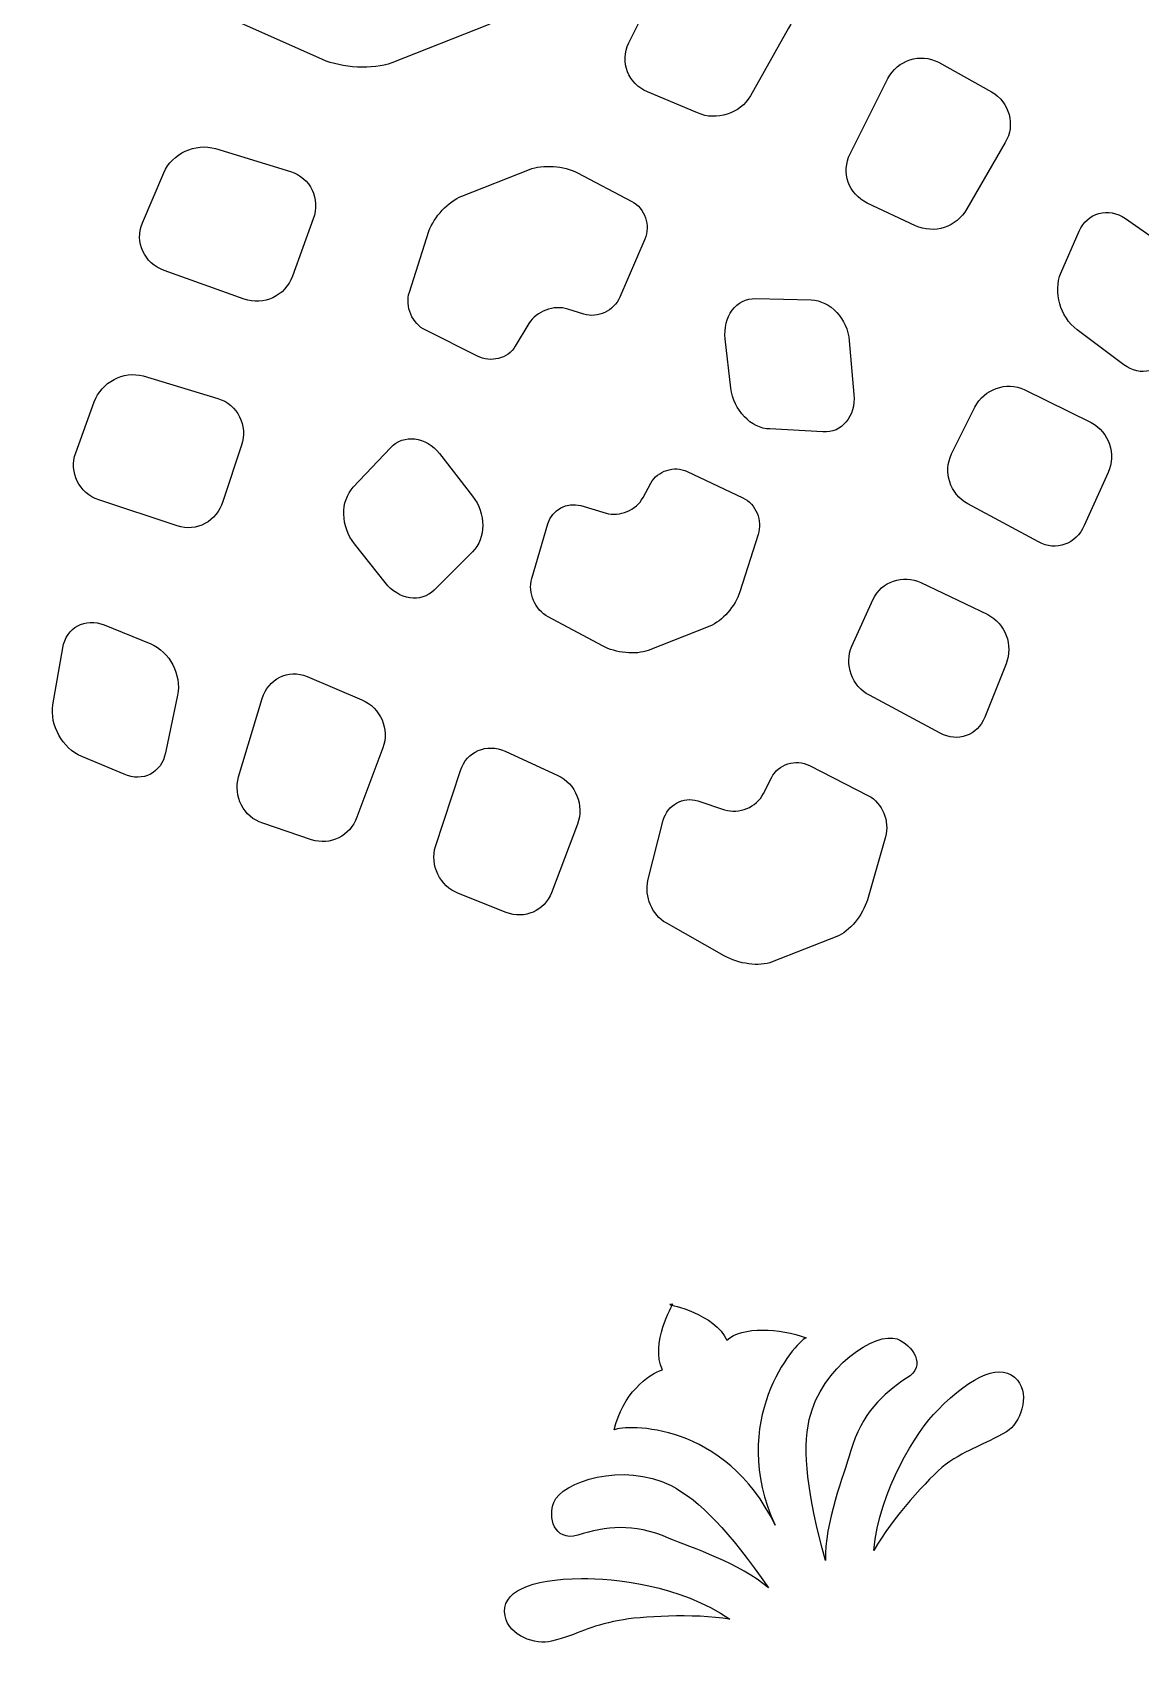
# Model space of a CAD drawing. Header units: centimetres. Extents: x -10.7 to 10.7, y -10.7 to 10.7.
# Drawn here: x -4.042 to -2.366, y 5.944 to 8.401 of the extents above; entities that cross this region are included whole.
import ezdxf

# ---------------------------------------------------------------- set-up
doc = ezdxf.new("R2010")
doc.units = ezdxf.units.CM
doc.header["$MEASUREMENT"] = 0
doc.layers.add('Camada 1', color=7, linetype='Continuous')

msp = doc.modelspace()

# ---------------------------------------------------------------- linework, layer by layer
at = {"layer": 'Camada 1'}
for points, knots in [([(-10.74208, 0), (-10.74208, 5.9327), (-5.9327, 10.74208), (0, 10.74208), (0, 10.74208), (5.9327, 10.74208), (10.74208, 5.9327), (10.74208, 0), (10.74208, 0), (10.74208, -5.9327), (5.9327, -10.74208), (0, -10.74208), (0, -10.74208), (-5.9327, -10.74208), (-10.74208, -5.9327), (-10.74208, 0)], [0, 0, 0, 0, 0.2, 0.2, 0.2, 0.2, 0.4, 0.4, 0.4, 0.4, 0.6, 0.6, 0.6, 0.6, 1, 1, 1, 1]), ([(-3.39109, 8.74048), (-3.42123, 8.75265), (-3.46012, 8.73979), (-3.47705, 8.71241), (-3.47705, 8.71241), (-3.47705, 8.71241), (-3.4966, 8.68066), (-3.4966, 8.68066), (-3.4966, 8.68066), (-3.51359, 8.65317), (-3.55285, 8.63703), (-3.58439, 8.64446), (-3.58439, 8.64446), (-3.58439, 8.64446), (-3.64257, 8.65801), (-3.64257, 8.65801), (-3.64257, 8.65801), (-3.67411, 8.66521), (-3.70991, 8.647), (-3.72057, 8.61509), (-3.72057, 8.61509), (-3.72057, 8.61509), (-3.76182, 8.49484), (-3.76182, 8.49484), (-3.76182, 8.49484), (-3.77235, 8.46359), (-3.75645, 8.42772), (-3.72679, 8.41483), (-3.72679, 8.41483), (-3.72679, 8.41483), (-3.60328, 8.35974), (-3.60328, 8.35974), (-3.60328, 8.35974), (-3.57449, 8.34723), (-3.52682, 8.34347), (-3.49866, 8.35495), (-3.49866, 8.35495), (-3.49866, 8.35495), (-3.35303, 8.41231), (-3.35303, 8.41231), (-3.35303, 8.41231), (-3.32477, 8.42345), (-3.29247, 8.45732), (-3.28083, 8.48782), (-3.28083, 8.48782), (-3.28083, 8.48782), (-3.23278, 8.61175), (-3.23278, 8.61175), (-3.23278, 8.61175), (-3.22087, 8.6422), (-3.23492, 8.67718), (-3.26464, 8.6893), (-3.26464, 8.6893), (-3.26464, 8.6893), (-3.39109, 8.74048), (-3.39109, 8.74048)], [0, 0, 0, 0, 0.0666667, 0.0666667, 0.0666667, 0.0666667, 0.1333333, 0.1333333, 0.1333333, 0.1333333, 0.2, 0.2, 0.2, 0.2, 0.2666667, 0.2666667, 0.2666667, 0.2666667, 0.3333333, 0.3333333, 0.3333333, 0.3333333, 0.4, 0.4, 0.4, 0.4, 0.4666667, 0.4666667, 0.4666667, 0.4666667, 0.5333333, 0.5333333, 0.5333333, 0.5333333, 0.6, 0.6, 0.6, 0.6, 0.6666667, 0.6666667, 0.6666667, 0.6666667, 0.7333333, 0.7333333, 0.7333333, 0.7333333, 0.8, 0.8, 0.8, 0.8, 0.8666667, 0.8666667, 0.8666667, 0.8666667, 1, 1, 1, 1]), ([(-3.0044, 8.52477), (-3.03319, 8.53911), (-3.06891, 8.52768), (-3.08327, 8.4995), (-3.08327, 8.4995), (-3.08327, 8.4995), (-3.14026, 8.38475), (-3.14026, 8.38475), (-3.14026, 8.38475), (-3.15381, 8.35565), (-3.14092, 8.32257), (-3.112, 8.31098), (-3.112, 8.31098), (-3.112, 8.31098), (-3.03638, 8.27902), (-3.03638, 8.27902), (-3.03638, 8.27902), (-3.0073, 8.26624), (-2.97153, 8.27786), (-2.95621, 8.30495), (-2.95621, 8.30495), (-2.95621, 8.30495), (-2.89835, 8.40711), (-2.89835, 8.40711), (-2.89835, 8.40711), (-2.88271, 8.43436), (-2.89279, 8.46865), (-2.92124, 8.48299), (-2.92124, 8.48299), (-2.92124, 8.48299), (-3.0044, 8.52477), (-3.0044, 8.52477)], [0, 0, 0, 0, 0.1111111, 0.1111111, 0.1111111, 0.1111111, 0.2222222, 0.2222222, 0.2222222, 0.2222222, 0.3333333, 0.3333333, 0.3333333, 0.3333333, 0.4444444, 0.4444444, 0.4444444, 0.4444444, 0.5555556, 0.5555556, 0.5555556, 0.5555556, 0.6666667, 0.6666667, 0.6666667, 0.6666667, 0.7777778, 0.7777778, 0.7777778, 0.7777778, 1, 1, 1, 1]), ([(-2.67163, 8.35554), (-2.69912, 8.37022), (-2.73375, 8.35911), (-2.74812, 8.33093), (-2.74812, 8.33093), (-2.74812, 8.33093), (-2.80535, 8.21734), (-2.80535, 8.21734), (-2.80535, 8.21734), (-2.81924, 8.18932), (-2.80736, 8.1558), (-2.77934, 8.14281), (-2.77934, 8.14281), (-2.77934, 8.14281), (-2.7065, 8.10847), (-2.7065, 8.10847), (-2.7065, 8.10847), (-2.67872, 8.09527), (-2.64401, 8.10662), (-2.62877, 8.13384), (-2.62877, 8.13384), (-2.62877, 8.13384), (-2.57075, 8.23449), (-2.57075, 8.23449), (-2.57075, 8.23449), (-2.5549, 8.26058), (-2.56406, 8.29511), (-2.59165, 8.31101), (-2.59165, 8.31101), (-2.59165, 8.31101), (-2.67163, 8.35554), (-2.67163, 8.35554)], [0, 0, 0, 0, 0.1111111, 0.1111111, 0.1111111, 0.1111111, 0.2222222, 0.2222222, 0.2222222, 0.2222222, 0.3333333, 0.3333333, 0.3333333, 0.3333333, 0.4444444, 0.4444444, 0.4444444, 0.4444444, 0.5555556, 0.5555556, 0.5555556, 0.5555556, 0.6666667, 0.6666667, 0.6666667, 0.6666667, 0.7777778, 0.7777778, 0.7777778, 0.7777778, 1, 1, 1, 1]), ([(-3.61741, 8.11892), (-3.60648, 8.14892), (-3.6217, 8.1812), (-3.65175, 8.19052), (-3.65175, 8.19052), (-3.65175, 8.19052), (-3.76526, 8.22507), (-3.76526, 8.22507), (-3.76526, 8.22507), (-3.79563, 8.23415), (-3.83101, 8.21771), (-3.84352, 8.18858), (-3.84352, 8.18858), (-3.84352, 8.18858), (-3.87591, 8.11283), (-3.87591, 8.11283), (-3.87591, 8.11283), (-3.88808, 8.08378), (-3.87316, 8.05163), (-3.843, 8.041), (-3.843, 8.041), (-3.843, 8.041), (-3.72209, 7.99763), (-3.72209, 7.99763), (-3.72209, 7.99763), (-3.69235, 7.98691), (-3.65967, 8.00229), (-3.64896, 8.03216), (-3.64896, 8.03216), (-3.64896, 8.03216), (-3.61741, 8.11892), (-3.61741, 8.11892)], [0, 0, 0, 0, 0.1111111, 0.1111111, 0.1111111, 0.1111111, 0.2222222, 0.2222222, 0.2222222, 0.2222222, 0.3333333, 0.3333333, 0.3333333, 0.3333333, 0.4444444, 0.4444444, 0.4444444, 0.4444444, 0.5555556, 0.5555556, 0.5555556, 0.5555556, 0.6666667, 0.6666667, 0.6666667, 0.6666667, 0.7777778, 0.7777778, 0.7777778, 0.7777778, 1, 1, 1, 1]), ([(-3.11594, 8.08818), (-3.10676, 8.10884), (-3.11562, 8.13472), (-3.13568, 8.14525), (-3.13568, 8.14525), (-3.13568, 8.14525), (-3.21773, 8.18864), (-3.21773, 8.18864), (-3.21773, 8.18864), (-3.23773, 8.19922), (-3.27065, 8.20134), (-3.29049, 8.19348), (-3.29049, 8.19348), (-3.29049, 8.19348), (-3.39278, 8.15324), (-3.39278, 8.15324), (-3.39278, 8.15324), (-3.41278, 8.14543), (-3.43503, 8.12154), (-3.44239, 8.10016), (-3.44239, 8.10016), (-3.44239, 8.10016), (-3.47205, 8.00816), (-3.47205, 8.00816), (-3.47205, 8.00816), (-3.47901, 7.98623), (-3.46766, 7.96014), (-3.44736, 7.95043), (-3.44736, 7.95043), (-3.44736, 7.95043), (-3.3692, 7.91151), (-3.3692, 7.91151), (-3.3692, 7.91151), (-3.34872, 7.9009), (-3.32311, 7.90749), (-3.31186, 7.92617), (-3.31186, 7.92617), (-3.31186, 7.92617), (-3.2912, 7.96054), (-3.2912, 7.96054), (-3.2912, 7.96054), (-3.28006, 7.97927), (-3.25339, 7.98919), (-3.23228, 7.9825), (-3.23228, 7.9825), (-3.23228, 7.9825), (-3.20802, 7.97483), (-3.20802, 7.97483), (-3.20802, 7.97483), (-3.18712, 7.96829), (-3.16278, 7.97959), (-3.15383, 8.00023), (-3.15383, 8.00023), (-3.15383, 8.00023), (-3.11594, 8.08818), (-3.11594, 8.08818)], [0, 0, 0, 0, 0.0666667, 0.0666667, 0.0666667, 0.0666667, 0.1333333, 0.1333333, 0.1333333, 0.1333333, 0.2, 0.2, 0.2, 0.2, 0.2666667, 0.2666667, 0.2666667, 0.2666667, 0.3333333, 0.3333333, 0.3333333, 0.3333333, 0.4, 0.4, 0.4, 0.4, 0.4666667, 0.4666667, 0.4666667, 0.4666667, 0.5333333, 0.5333333, 0.5333333, 0.5333333, 0.6, 0.6, 0.6, 0.6, 0.6666667, 0.6666667, 0.6666667, 0.6666667, 0.7333333, 0.7333333, 0.7333333, 0.7333333, 0.8, 0.8, 0.8, 0.8, 0.8666667, 0.8666667, 0.8666667, 0.8666667, 1, 1, 1, 1]), ([(-2.38884, 8.1194), (-2.41466, 8.13718), (-2.44649, 8.1285), (-2.45898, 8.10001), (-2.45898, 8.10001), (-2.45898, 8.10001), (-2.48644, 8.03696), (-2.48644, 8.03696), (-2.48644, 8.03696), (-2.49856, 8.00849), (-2.4875, 7.9701), (-2.46202, 7.95121), (-2.46202, 7.95121), (-2.46202, 7.95121), (-2.39124, 7.89843), (-2.39124, 7.89843), (-2.39124, 7.89843), (-2.36616, 7.87962), (-2.33562, 7.88708), (-2.32316, 7.91518), (-2.32316, 7.91518), (-2.32316, 7.91518), (-2.29228, 7.98408), (-2.29228, 7.98408), (-2.29228, 7.98408), (-2.27966, 8.01226), (-2.28971, 8.05007), (-2.31527, 8.06806), (-2.31527, 8.06806), (-2.31527, 8.06806), (-2.38884, 8.1194), (-2.38884, 8.1194)], [0, 0, 0, 0, 0.1111111, 0.1111111, 0.1111111, 0.1111111, 0.2222222, 0.2222222, 0.2222222, 0.2222222, 0.3333333, 0.3333333, 0.3333333, 0.3333333, 0.4444444, 0.4444444, 0.4444444, 0.4444444, 0.5555556, 0.5555556, 0.5555556, 0.5555556, 0.6666667, 0.6666667, 0.6666667, 0.6666667, 0.7777778, 0.7777778, 0.7777778, 0.7777778, 1, 1, 1, 1]), ([(-2.9482, 7.99822), (-2.9777, 7.99954), (-2.99789, 7.97041), (-2.99426, 7.93737), (-2.99426, 7.93737), (-2.99426, 7.93737), (-2.98563, 7.86297), (-2.98563, 7.86297), (-2.98563, 7.86297), (-2.98177, 7.82963), (-2.95507, 7.80177), (-2.92668, 7.80124), (-2.92668, 7.80124), (-2.92668, 7.80124), (-2.84646, 7.79682), (-2.84646, 7.79682), (-2.84646, 7.79682), (-2.81781, 7.79481), (-2.79685, 7.82018), (-2.79966, 7.85357), (-2.79966, 7.85357), (-2.79966, 7.85357), (-2.80654, 7.93448), (-2.80654, 7.93448), (-2.80654, 7.93448), (-2.80929, 7.96769), (-2.83512, 7.99552), (-2.8644, 7.99629), (-2.8644, 7.99629), (-2.8644, 7.99629), (-2.9482, 7.99822), (-2.9482, 7.99822)], [0, 0, 0, 0, 0.1111111, 0.1111111, 0.1111111, 0.1111111, 0.2222222, 0.2222222, 0.2222222, 0.2222222, 0.3333333, 0.3333333, 0.3333333, 0.3333333, 0.4444444, 0.4444444, 0.4444444, 0.4444444, 0.5555556, 0.5555556, 0.5555556, 0.5555556, 0.6666667, 0.6666667, 0.6666667, 0.6666667, 0.7777778, 0.7777778, 0.7777778, 0.7777778, 1, 1, 1, 1]), ([(-3.72578, 7.77685), (-3.71599, 7.80625), (-3.732, 7.83815), (-3.76192, 7.84752), (-3.76192, 7.84752), (-3.76192, 7.84752), (-3.87463, 7.88141), (-3.87463, 7.88141), (-3.87463, 7.88141), (-3.90437, 7.88953), (-3.93797, 7.87186), (-3.94877, 7.84225), (-3.94877, 7.84225), (-3.94877, 7.84225), (-3.97671, 7.76515), (-3.97671, 7.76515), (-3.97671, 7.76515), (-3.98735, 7.73565), (-3.97144, 7.70387), (-3.94194, 7.69414), (-3.94194, 7.69414), (-3.94194, 7.69414), (-3.82327, 7.65485), (-3.82327, 7.65485), (-3.82327, 7.65485), (-3.79409, 7.64488), (-3.76329, 7.66173), (-3.75405, 7.69163), (-3.75405, 7.69163), (-3.75405, 7.69163), (-3.72578, 7.77685), (-3.72578, 7.77685)], [0, 0, 0, 0, 0.1111111, 0.1111111, 0.1111111, 0.1111111, 0.2222222, 0.2222222, 0.2222222, 0.2222222, 0.3333333, 0.3333333, 0.3333333, 0.3333333, 0.4444444, 0.4444444, 0.4444444, 0.4444444, 0.5555556, 0.5555556, 0.5555556, 0.5555556, 0.6666667, 0.6666667, 0.6666667, 0.6666667, 0.7777778, 0.7777778, 0.7777778, 0.7777778, 1, 1, 1, 1]), ([(-2.41512, 7.7356), (-2.40234, 7.7628), (-2.41361, 7.79664), (-2.44068, 7.81077), (-2.44068, 7.81077), (-2.44068, 7.81077), (-2.54202, 7.86078), (-2.54202, 7.86078), (-2.54202, 7.86078), (-2.56903, 7.87359), (-2.60269, 7.8616), (-2.61647, 7.83443), (-2.61647, 7.83443), (-2.61647, 7.83443), (-2.65179, 7.76347), (-2.65179, 7.76347), (-2.65179, 7.76347), (-2.66531, 7.73632), (-2.65407, 7.70259), (-2.62747, 7.68825), (-2.62747, 7.68825), (-2.62747, 7.68825), (-2.52042, 7.63036), (-2.52042, 7.63036), (-2.52042, 7.63036), (-2.49436, 7.61589), (-2.46327, 7.62713), (-2.4512, 7.65531), (-2.4512, 7.65531), (-2.4512, 7.65531), (-2.41512, 7.7356), (-2.41512, 7.7356)], [0, 0, 0, 0, 0.1111111, 0.1111111, 0.1111111, 0.1111111, 0.2222222, 0.2222222, 0.2222222, 0.2222222, 0.3333333, 0.3333333, 0.3333333, 0.3333333, 0.4444444, 0.4444444, 0.4444444, 0.4444444, 0.5555556, 0.5555556, 0.5555556, 0.5555556, 0.6666667, 0.6666667, 0.6666667, 0.6666667, 0.7777778, 0.7777778, 0.7777778, 0.7777778, 1, 1, 1, 1]), ([(-3.3764, 7.61534), (-3.35611, 7.63561), (-3.35592, 7.67373), (-3.37643, 7.69987), (-3.37643, 7.69987), (-3.37643, 7.69987), (-3.42638, 7.76395), (-3.42638, 7.76395), (-3.42638, 7.76395), (-3.44686, 7.79028), (-3.48043, 7.79409), (-3.5007, 7.77284), (-3.5007, 7.77284), (-3.5007, 7.77284), (-3.55684, 7.71334), (-3.55684, 7.71334), (-3.55684, 7.71334), (-3.57671, 7.69228), (-3.57586, 7.65354), (-3.55499, 7.62735), (-3.55499, 7.62735), (-3.55499, 7.62735), (-3.50871, 7.56896), (-3.50871, 7.56896), (-3.50871, 7.56896), (-3.48781, 7.54269), (-3.45468, 7.53753), (-3.43455, 7.55758), (-3.43455, 7.55758), (-3.43455, 7.55758), (-3.3764, 7.61534), (-3.3764, 7.61534)], [0, 0, 0, 0, 0.1111111, 0.1111111, 0.1111111, 0.1111111, 0.2222222, 0.2222222, 0.2222222, 0.2222222, 0.3333333, 0.3333333, 0.3333333, 0.3333333, 0.4444444, 0.4444444, 0.4444444, 0.4444444, 0.5555556, 0.5555556, 0.5555556, 0.5555556, 0.6666667, 0.6666667, 0.6666667, 0.6666667, 0.7777778, 0.7777778, 0.7777778, 0.7777778, 1, 1, 1, 1]), ([(-3.05165, 7.73697), (-3.0716, 7.74615), (-3.09642, 7.73808), (-3.10668, 7.71914), (-3.10668, 7.71914), (-3.10668, 7.71914), (-3.11859, 7.69739), (-3.11859, 7.69739), (-3.11859, 7.69739), (-3.1287, 7.67834), (-3.15386, 7.66797), (-3.1745, 7.67405), (-3.1745, 7.67405), (-3.1745, 7.67405), (-3.21276, 7.68527), (-3.21276, 7.68527), (-3.21276, 7.68527), (-3.23356, 7.69143), (-3.25613, 7.67908), (-3.26277, 7.65799), (-3.26277, 7.65799), (-3.26277, 7.65799), (-3.28701, 7.57518), (-3.28701, 7.57518), (-3.28701, 7.57518), (-3.29307, 7.5533), (-3.28185, 7.52734), (-3.26224, 7.51734), (-3.26224, 7.51734), (-3.26224, 7.51734), (-3.17972, 7.47318), (-3.17972, 7.47318), (-3.17972, 7.47318), (-3.16003, 7.46244), (-3.12934, 7.45932), (-3.11098, 7.46651), (-3.11098, 7.46651), (-3.11098, 7.46651), (-3.01732, 7.50329), (-3.01732, 7.50329), (-3.01732, 7.50329), (-2.99904, 7.51049), (-2.97877, 7.53358), (-2.97216, 7.55475), (-2.97216, 7.55475), (-2.97216, 7.55475), (-2.94456, 7.64143), (-2.94456, 7.64143), (-2.94456, 7.64143), (-2.93755, 7.66268), (-2.94781, 7.68789), (-2.9675, 7.69728), (-2.9675, 7.69728), (-2.9675, 7.69728), (-3.05165, 7.73697), (-3.05165, 7.73697)], [0, 0, 0, 0, 0.0666667, 0.0666667, 0.0666667, 0.0666667, 0.1333333, 0.1333333, 0.1333333, 0.1333333, 0.2, 0.2, 0.2, 0.2, 0.2666667, 0.2666667, 0.2666667, 0.2666667, 0.3333333, 0.3333333, 0.3333333, 0.3333333, 0.4, 0.4, 0.4, 0.4, 0.4666667, 0.4666667, 0.4666667, 0.4666667, 0.5333333, 0.5333333, 0.5333333, 0.5333333, 0.6, 0.6, 0.6, 0.6, 0.6666667, 0.6666667, 0.6666667, 0.6666667, 0.7333333, 0.7333333, 0.7333333, 0.7333333, 0.8, 0.8, 0.8, 0.8, 0.8666667, 0.8666667, 0.8666667, 0.8666667, 1, 1, 1, 1]), ([(-2.56953, 7.44617), (-2.55818, 7.474), (-2.57048, 7.50755), (-2.59715, 7.52052), (-2.59715, 7.52052), (-2.59715, 7.52052), (-2.69819, 7.56915), (-2.69819, 7.56915), (-2.69819, 7.56915), (-2.7252, 7.58201), (-2.75801, 7.57053), (-2.77055, 7.54375), (-2.77055, 7.54375), (-2.77055, 7.54375), (-2.80272, 7.47292), (-2.80272, 7.47292), (-2.80272, 7.47292), (-2.81468, 7.44522), (-2.80246, 7.41183), (-2.7761, 7.39855), (-2.7761, 7.39855), (-2.7761, 7.39855), (-2.66913, 7.34148), (-2.66913, 7.34148), (-2.66913, 7.34148), (-2.64286, 7.32693), (-2.61272, 7.3377), (-2.60171, 7.36542), (-2.60171, 7.36542), (-2.60171, 7.36542), (-2.56953, 7.44617), (-2.56953, 7.44617)], [0, 0, 0, 0, 0.1111111, 0.1111111, 0.1111111, 0.1111111, 0.2222222, 0.2222222, 0.2222222, 0.2222222, 0.3333333, 0.3333333, 0.3333333, 0.3333333, 0.4444444, 0.4444444, 0.4444444, 0.4444444, 0.5555556, 0.5555556, 0.5555556, 0.5555556, 0.6666667, 0.6666667, 0.6666667, 0.6666667, 0.7777778, 0.7777778, 0.7777778, 0.7777778, 1, 1, 1, 1]), ([(-3.82273, 7.39894), (-3.81649, 7.42953), (-3.83437, 7.46445), (-3.86321, 7.47625), (-3.86321, 7.47625), (-3.86321, 7.47625), (-3.93346, 7.50493), (-3.93346, 7.50493), (-3.93346, 7.50493), (-3.96243, 7.51684), (-3.99085, 7.50101), (-3.99635, 7.47027), (-3.99635, 7.47027), (-3.99635, 7.47027), (-4.01114, 7.38404), (-4.01114, 7.38404), (-4.01114, 7.38404), (-4.01633, 7.35337), (-3.99659, 7.31842), (-3.96767, 7.30623), (-3.96767, 7.30623), (-3.96767, 7.30623), (-3.90364, 7.27914), (-3.90364, 7.27914), (-3.90364, 7.27914), (-3.87509, 7.26684), (-3.84686, 7.28142), (-3.84091, 7.31184), (-3.84091, 7.31184), (-3.84091, 7.31184), (-3.82273, 7.39894), (-3.82273, 7.39894)], [0, 0, 0, 0, 0.1111111, 0.1111111, 0.1111111, 0.1111111, 0.2222222, 0.2222222, 0.2222222, 0.2222222, 0.3333333, 0.3333333, 0.3333333, 0.3333333, 0.4444444, 0.4444444, 0.4444444, 0.4444444, 0.5555556, 0.5555556, 0.5555556, 0.5555556, 0.6666667, 0.6666667, 0.6666667, 0.6666667, 0.7777778, 0.7777778, 0.7777778, 0.7777778, 1, 1, 1, 1]), ([(-3.62678, 7.42717), (-3.65512, 7.43863), (-3.6857, 7.42315), (-3.6947, 7.39381), (-3.6947, 7.39381), (-3.6947, 7.39381), (-3.73031, 7.2752), (-3.73031, 7.2752), (-3.73031, 7.2752), (-3.73888, 7.24596), (-3.72232, 7.21448), (-3.69393, 7.20501), (-3.69393, 7.20501), (-3.69393, 7.20501), (-3.62006, 7.18022), (-3.62006, 7.18022), (-3.62006, 7.18022), (-3.59188, 7.17075), (-3.56114, 7.18601), (-3.55129, 7.21454), (-3.55129, 7.21454), (-3.55129, 7.21454), (-3.51216, 7.31916), (-3.51216, 7.31916), (-3.51216, 7.31916), (-3.50155, 7.34681), (-3.51557, 7.37962), (-3.54394, 7.39184), (-3.54394, 7.39184), (-3.54394, 7.39184), (-3.62678, 7.42717), (-3.62678, 7.42717)], [0, 0, 0, 0, 0.1111111, 0.1111111, 0.1111111, 0.1111111, 0.2222222, 0.2222222, 0.2222222, 0.2222222, 0.3333333, 0.3333333, 0.3333333, 0.3333333, 0.4444444, 0.4444444, 0.4444444, 0.4444444, 0.5555556, 0.5555556, 0.5555556, 0.5555556, 0.6666667, 0.6666667, 0.6666667, 0.6666667, 0.7777778, 0.7777778, 0.7777778, 0.7777778, 1, 1, 1, 1]), ([(-3.32729, 7.31412), (-3.35475, 7.32669), (-3.38539, 7.31346), (-3.39481, 7.28494), (-3.39481, 7.28494), (-3.39481, 7.28494), (-3.43241, 7.17008), (-3.43241, 7.17008), (-3.43241, 7.17008), (-3.44146, 7.14185), (-3.4258, 7.10997), (-3.39788, 7.09896), (-3.39788, 7.09896), (-3.39788, 7.09896), (-3.32557, 7.07031), (-3.32557, 7.07031), (-3.32557, 7.07031), (-3.298, 7.05936), (-3.26741, 7.07261), (-3.25712, 7.10018), (-3.25712, 7.10018), (-3.25712, 7.10018), (-3.21775, 7.20398), (-3.21775, 7.20398), (-3.21775, 7.20398), (-3.20717, 7.23171), (-3.22037, 7.26489), (-3.2476, 7.27751), (-3.2476, 7.27751), (-3.2476, 7.27751), (-3.32729, 7.31412), (-3.32729, 7.31412)], [0, 0, 0, 0, 0.1111111, 0.1111111, 0.1111111, 0.1111111, 0.2222222, 0.2222222, 0.2222222, 0.2222222, 0.3333333, 0.3333333, 0.3333333, 0.3333333, 0.4444444, 0.4444444, 0.4444444, 0.4444444, 0.5555556, 0.5555556, 0.5555556, 0.5555556, 0.6666667, 0.6666667, 0.6666667, 0.6666667, 0.7777778, 0.7777778, 0.7777778, 0.7777778, 1, 1, 1, 1]), ([(-2.86679, 7.29221), (-2.88798, 7.30282), (-2.91404, 7.29454), (-2.9245, 7.27393), (-2.9245, 7.27393), (-2.9245, 7.27393), (-2.93654, 7.24993), (-2.93654, 7.24993), (-2.93654, 7.24993), (-2.94689, 7.22921), (-2.97329, 7.21847), (-2.99522, 7.22554), (-2.99522, 7.22554), (-2.99522, 7.22554), (-3.03586, 7.23882), (-3.03586, 7.23882), (-3.03586, 7.23882), (-3.05787, 7.2461), (-3.08158, 7.23295), (-3.0879, 7.20993), (-3.0879, 7.20993), (-3.0879, 7.20993), (-3.11113, 7.11844), (-3.11113, 7.11844), (-3.11113, 7.11844), (-3.117, 7.09465), (-3.10452, 7.06592), (-3.08367, 7.05444), (-3.08367, 7.05444), (-3.08367, 7.05444), (-2.99575, 7.0047), (-2.99575, 7.0047), (-2.99575, 7.0047), (-2.97474, 6.99221), (-2.94225, 6.98806), (-2.92331, 6.99539), (-2.92331, 6.99539), (-2.92331, 6.99539), (-2.8256, 7.03375), (-2.8256, 7.03375), (-2.8256, 7.03375), (-2.80658, 7.04121), (-2.78581, 7.06627), (-2.7793, 7.08958), (-2.7793, 7.08958), (-2.7793, 7.08958), (-2.75192, 7.18454), (-2.75192, 7.18454), (-2.75192, 7.18454), (-2.74525, 7.20796), (-2.75658, 7.2359), (-2.77748, 7.24658), (-2.77748, 7.24658), (-2.77748, 7.24658), (-2.86679, 7.29221), (-2.86679, 7.29221)], [0, 0, 0, 0, 0.0666667, 0.0666667, 0.0666667, 0.0666667, 0.1333333, 0.1333333, 0.1333333, 0.1333333, 0.2, 0.2, 0.2, 0.2, 0.2666667, 0.2666667, 0.2666667, 0.2666667, 0.3333333, 0.3333333, 0.3333333, 0.3333333, 0.4, 0.4, 0.4, 0.4, 0.4666667, 0.4666667, 0.4666667, 0.4666667, 0.5333333, 0.5333333, 0.5333333, 0.5333333, 0.6, 0.6, 0.6, 0.6, 0.6666667, 0.6666667, 0.6666667, 0.6666667, 0.7333333, 0.7333333, 0.7333333, 0.7333333, 0.8, 0.8, 0.8, 0.8, 0.8666667, 0.8666667, 0.8666667, 0.8666667, 1, 1, 1, 1]), ([(-2.9188, 6.14373), (-2.99116, 6.30166), (-2.88993, 6.41871), (-2.87194, 6.42726), (-2.87194, 6.42726), (-2.91086, 6.44179), (-2.96915, 6.44509), (-2.99172, 6.42356), (-2.99172, 6.42356), (-3.00984, 6.46354), (-3.078, 6.47735), (-3.07811, 6.47732), (-3.07811, 6.47732), (-3.07811, 6.47732), (-3.07364, 6.47825), (-3.07364, 6.47825), (-3.07364, 6.47825), (-3.07367, 6.47822), (-3.10825, 6.41819), (-3.08922, 6.37863), (-3.08922, 6.37863), (-3.11097, 6.37276), (-3.14968, 6.34185), (-3.16227, 6.28798), (-3.16227, 6.28798), (-3.14473, 6.2964), (-2.99323, 6.3006), (-2.9188, 6.14373)], [0, 0, 0, 0, 0.125, 0.125, 0.125, 0.125, 0.25, 0.25, 0.25, 0.25, 0.375, 0.375, 0.375, 0.375, 0.5, 0.5, 0.5, 0.5, 0.625, 0.625, 0.625, 0.625, 0.75, 0.75, 0.75, 0.75, 1, 1, 1, 1]), ([(-2.80458, 6.25515), (-2.78717, 6.31421), (-2.7569, 6.34119), (-2.72023, 6.3663), (-2.72023, 6.3663), (-2.68747, 6.3849), (-2.71224, 6.41705), (-2.73425, 6.42541), (-2.73425, 6.42541), (-2.76621, 6.43729), (-2.84887, 6.38366), (-2.8671, 6.3036), (-2.8671, 6.3036), (-2.87768, 6.25489), (-2.87025, 6.19213), (-2.84281, 6.0904), (-2.84281, 6.0904), (-2.84422, 6.1464), (-2.81472, 6.2212), (-2.80458, 6.25515)], [0, 0, 0, 0, 0.1666667, 0.1666667, 0.1666667, 0.1666667, 0.3333333, 0.3333333, 0.3333333, 0.3333333, 0.5, 0.5, 0.5, 0.5, 0.6666667, 0.6666667, 0.6666667, 0.6666667, 1, 1, 1, 1]), ([(-2.66158, 6.23528), (-2.62385, 6.26174), (-2.60559, 6.26348), (-2.56874, 6.28531), (-2.56874, 6.28531), (-2.54805, 6.2978), (-2.5326, 6.3396), (-2.55239, 6.3631), (-2.55239, 6.3631), (-2.57506, 6.39017), (-2.61975, 6.37225), (-2.67285, 6.31788), (-2.67285, 6.31788), (-2.70558, 6.28568), (-2.76112, 6.19633), (-2.7694, 6.10579), (-2.7694, 6.10579), (-2.7413, 6.15466), (-2.68658, 6.21496), (-2.66158, 6.23528)], [0, 0, 0, 0, 0.1666667, 0.1666667, 0.1666667, 0.1666667, 0.3333333, 0.3333333, 0.3333333, 0.3333333, 0.5, 0.5, 0.5, 0.5, 0.6666667, 0.6666667, 0.6666667, 0.6666667, 1, 1, 1, 1]), ([(-2.92896, 6.04914), (-2.98897, 6.13526), (-3.03196, 6.18109), (-3.07625, 6.20368), (-3.07625, 6.20368), (-3.14912, 6.24062), (-3.24172, 6.2091), (-3.25376, 6.17828), (-3.25376, 6.17828), (-3.26217, 6.15722), (-3.25413, 6.11819), (-3.21709, 6.12888), (-3.21709, 6.12888), (-3.17484, 6.1415), (-3.13488, 6.14812), (-3.07885, 6.12404), (-3.07885, 6.12404), (-3.04668, 6.11034), (-2.97101, 6.08589), (-2.92896, 6.04914)], [0, 0, 0, 0, 0.1666667, 0.1666667, 0.1666667, 0.1666667, 0.3333333, 0.3333333, 0.3333333, 0.3333333, 0.5, 0.5, 0.5, 0.5, 0.6666667, 0.6666667, 0.6666667, 0.6666667, 1, 1, 1, 1]), ([(-2.98728, 6.00168), (-3.062, 6.05383), (-3.16392, 6.06391), (-3.21159, 6.06322), (-3.21159, 6.06322), (-3.29017, 6.06282), (-3.3342, 6.04303), (-3.32735, 6.00665), (-3.32735, 6.00665), (-3.32137, 5.97575), (-3.28099, 5.96302), (-3.25686, 5.96839), (-3.25686, 5.96839), (-3.21479, 5.97958), (-3.20098, 5.99122), (-3.15473, 5.99993), (-3.15473, 5.99993), (-3.12319, 6.00599), (-3.04236, 6.01086), (-2.98728, 6.00168)], [0, 0, 0, 0, 0.1666667, 0.1666667, 0.1666667, 0.1666667, 0.3333333, 0.3333333, 0.3333333, 0.3333333, 0.5, 0.5, 0.5, 0.5, 0.6666667, 0.6666667, 0.6666667, 0.6666667, 1, 1, 1, 1])]:
    msp.add_open_spline(points, degree=3, knots=knots, dxfattribs=at)

doc.saveas('drawing.dxf')
